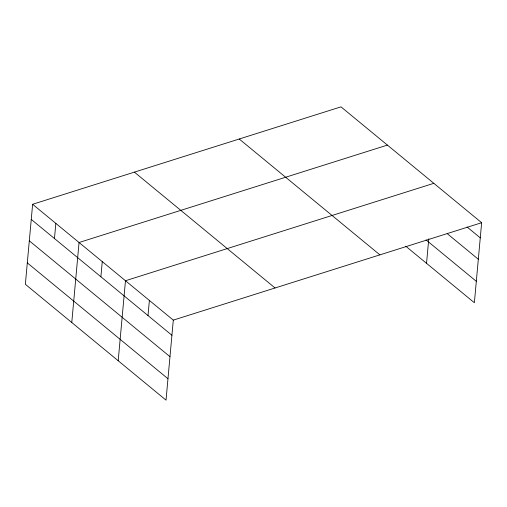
<?xml version="1.0" encoding="UTF-8"?>
<svg xmlns="http://www.w3.org/2000/svg" width="507" height="507" viewBox="0 0 507 507"><rect width="100%" height="100%" fill="white"/><g stroke="black" fill="none" stroke-linecap="round" stroke-linejoin="round"><path stroke-width="0.76" d="M32.632 204.277L25.35 284.288L166.023 400.143L173.305 320.126L32.632 204.277L340.977 106.857L481.65 222.712L474.368 302.723L405.771 246.231M54.464 238.531L55.84 223.391M71.772 322.522L79.054 242.504L387.399 145.091M100.887 276.765L102.262 261.625M118.194 360.75L125.476 280.739L433.821 183.325M148.012 315.576L149.388 300.436M426.539 263.336L428.776 238.778M173.305 320.126L481.65 222.712M467.118 227.022L480.275 237.853M447.237 233.657L478.323 259.261M426.045 239.912L476.314 281.315M239.222 139.007L379.895 254.863M134.387 172.127L275.06 287.982M31.257 219.417L171.924 335.273M29.305 240.825L169.978 356.681M27.296 262.88L167.969 378.735"/></g></svg>
